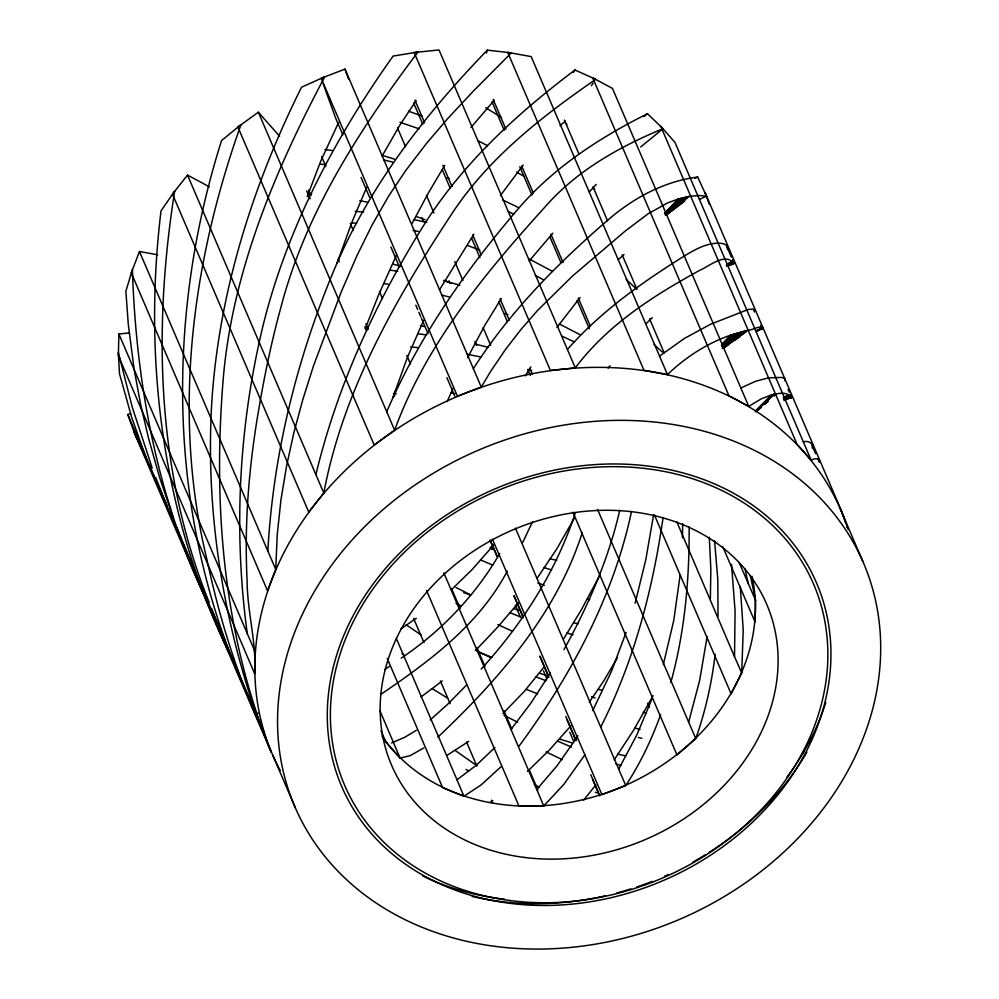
<?xml version="1.0" encoding="UTF-8"?>
<svg xmlns="http://www.w3.org/2000/svg" width="999" height="999" viewBox="0 0 999 999"><rect width="100%" height="100%" fill="white"/><g stroke="black" fill="none" stroke-linecap="round" stroke-linejoin="round"><path stroke-width="1.5" d="M682.667 523.701L682.429 537.849M157.642 254.782L139.46 251.498L131.281 272.877L267.557 590.834L275.736 569.442L277.235 534.59L280.919 500.062L286.563 466.009L293.918 432.53L302.759 399.775L313.386 366.183L341.096 292.282L356.905 255.756L372.103 224.987L388.711 195.991L405.631 170.679L426.361 143.594L447.564 118.769L473.601 90.847L511.326 52.885L487.325 50.137C426.361 113.062 371.341 183.554 336.413 264.485C297.69 355.194 273.251 452.422 267.844 551.023M129.433 332.917L118.893 334.003L118.357 355.656L254.633 673.613C256.681 642.457 247.203 611.962 247.115 580.756C245.904 556.93 246.016 533.041 247.252 509.215C248.813 479.995 252.085 450.874 256.668 421.965C262.899 383.504 270.467 345.204 280.831 307.63C305.444 212.824 359.677 129.408 417.957 52.01L393.107 56.069C335.177 137.55 287.275 227.722 263.137 325.224C238.811 425.799 233.304 531.006 247.265 633.541M750.336 575.624L755.606 600.387L755.082 622.04L722.839 546.815M718.031 616.445L717.794 579.308L714.572 540.921M710.376 598.726L710.851 569.418L709.302 537.275M654.457 515.009L731.118 693.855L741.72 673.039L734.527 656.68L735.077 610.938L731.518 564.323M754.482 312.013L753.308 309.078L748.288 309.453L710.664 324.2L684.34 338.474L659.552 356.131M741.72 673.039L743.219 629.882L740.259 586.425M680.132 575.174L673.751 620.516L663.311 664.647M819.467 462.15C820.379 457.217 813.661 458.529 811.225 460.277L797.027 444.268L660.751 126.311L674.937 142.32L811.225 460.277M715.172 654.308C711.775 682.966 705.431 711.313 695.779 738.536L676.947 754.919L572.914 512.2M663.099 517.47C652.747 589.822 633.791 661.8 600.674 727.222M707.13 636.625L699.637 680.481L688.648 722.115L695.779 738.536M653.546 515.022L645.791 559.765L635.102 603.234M812.299 447.939C813.848 442.769 807.342 440.409 803.321 441.845M631.505 511.463C613.374 597.09 570.504 676.286 518.931 746.278M209.365 186.825L187.512 175.075L172.465 194.093L308.741 512.05L323.788 493.031C342.707 392.52 393.806 302.173 449.325 217.632C485.926 160.077 540.322 117.532 595.779 79.308L574.974 70.005C516.433 114.086 461.288 164.635 422.44 227.397C374.962 303.858 336.95 386.888 315.896 474.6M619.742 510.377C608.453 559.353 588.186 605.806 563.923 649.662M670.841 682.417C684.827 631.868 689.485 579.208 689.135 526.898M486.426 53.122L487.325 50.137M392.907 397.527L407.492 357.192L423.663 320.217M582.242 532.729C556.381 613.736 498.588 679.657 437.937 737.112M337.15 262.987L352.098 221.753L366.808 187.075M626.098 632.442L611.288 671.715L592.707 710.589M307.192 196.628L320.779 161.076L338.599 122.402M575.074 513.686C555.844 571.753 522.277 624.075 481.193 669.08M660.664 714.597C651.698 739.435 640.272 763.473 625.749 785.564L601.935 794.68L492.432 539.185M365.234 328.609L378.746 294.593L396.615 254.82M652.359 698.001L636.7 735.214L618.693 769.093M279.62 136.251L258.341 112.238L237.912 127.035L374.188 444.992L394.617 430.194C425.611 345.279 483.828 274.625 543.718 208.429C575.499 171.428 618.506 147.078 663.036 128.684L647.464 113.736C598.738 138.074 552.172 168.569 516.77 210.514C464.735 271.353 418.494 338.012 386.713 411.763M447.165 401.61L453.071 388.224M532.504 521.778L522.752 542.432M762.736 329.133C762.649 323.651 751.498 330.769 748.039 330.219M467.557 357.679L484.915 325.174L501.298 298.501M599.612 575.686L581.206 610.052L563.573 638.96M727.447 249.513C728.895 241.845 716.445 242.944 711.475 243.831C702.135 245.629 693.743 250.424 685.651 255.195C642.757 281.868 600.936 311.326 567.395 349.475M411.963 223.689L428.259 193.182L444.717 165.347M653.109 695.666L633.466 730.431L614.148 759.952M574.25 518.394L556.855 548.776L537.062 578.371M382.142 155.994L399.887 125.062L416.146 100.649M617.257 658.041L603.421 681.405L589.21 702.322M439.51 289.81L473.888 234.203M481.268 387.075L344.992 69.118L321.178 78.247L457.455 396.203L481.268 387.075L490.646 371.378L505.581 349.35L521.316 329.071L537.562 310.464L572.027 276.473L625.312 230.981L648.264 213.686L667.694 202.872L678.271 199.013L688.686 196.528L698.613 195.467L706.518 196.166L699.475 199.35M507.317 571.066C479.108 624.525 429.782 661.126 380.906 694.293M499.75 553.458C475.462 595.404 441.396 631.118 401.248 658.141M550.449 672.889L531.006 702.921L511.001 729.407M525.324 375.861L530.856 366.883M577.959 735.851L557.142 765.671L536.75 789.497L543.731 805.981L563.773 784.427L584.865 754.869M473.376 368.643C510.177 311.151 558.678 262.225 610.302 217.982C635.139 197.065 665.184 181.144 697.689 177.048L706.518 196.166M573.214 72.552L574.974 70.005M591.383 85.664L593.144 83.129M500.337 195.642L523.176 165.035M556.93 327.447L580.044 297.515M544.218 666.82L524.05 691.658L502.972 713.461M595.866 784.839L583.566 800.224M470.966 127.46L494.28 100.225M802.197 753.758L804.07 751.385M608.179 368.082L610.027 365.784M575.287 367.907L439.011 49.95L414.148 52.51L550.424 370.467L575.287 367.907C607.529 324.912 653.296 295.766 699.737 270.317C709.115 266.383 725.511 251.935 733.84 263.574L729.657 265.359M494.055 544.542L472.377 569.318L451.311 589.822M518.394 602.847L497.352 627.484L475.861 650.112M529.195 260.951L552.872 233.167M571.241 725.474L549.45 749.924L527.522 771.403M589.26 191.92L596.191 184.415M664.472 213.599L678.271 199.013L664.672 213.411M466.695 684.902L447.627 704.32L430.144 719.979M721.603 344.88L731.006 335.052L747.015 330.482M721.465 345.017L731.006 335.052C707.155 343.132 685.626 357.242 667.457 374.563L643.968 370.304L507.692 52.348L531.181 56.606L667.457 374.563M494.88 747.552L476.223 765.309L457.005 779.794L463.898 796.278L481.118 784.939L501.073 766.67M646.116 323.688L652.26 317.632M755.719 410.826L771.827 394.742C777.746 393.431 788.174 391.034 791.495 397.977M755.406 411.113L771.827 394.742L761.176 398.888L748.75 406.393L728.945 395.741L592.669 77.785L612.474 88.436L748.75 406.393M665.908 213.274L681.056 198.227L665.596 213.486M721.877 345.866L733.766 334.141L721.64 346.054M755.494 411.863L774.188 394.155L756.143 411.138M665.821 214.223L683.728 197.552L665.359 214.485M723.014 345.791L736.413 333.329L722.702 346.016M784.602 380.719L785.339 378.758L781.867 377.435L768.543 377.834L755.719 381.231L740.858 387.962M618.306 259.64L624.05 254.483M756.643 411.426L761.3 407.255M764.784 404.145L768.268 401.024L764.797 404.021M756.668 411.213L761.313 407.105M722.851 346.765L738.96 332.592L722.964 346.566M665.471 215.135L686.263 196.99L665.546 214.847M560.089 125.537L565.372 121.179M722.452 347.727L741.408 331.918L722.527 347.527M442.32 680.956L420.966 697.002M643.93 116.633L647.464 113.736M640.709 146.965L663.036 128.684M666.033 215.047L688.686 196.528L666.033 214.785M723.051 347.689L743.731 331.306L723.089 347.54M666.42 214.997L683.591 201.81M391.558 742.969L404.657 737.324L416.321 730.344M490.347 802.422L492.769 800.586M671.241 211.051L684.79 200.811M723.001 348.077L745.953 330.744L722.24 348.514M416.271 618.269L400.986 628.858M723.338 348.089L746.802 331.119L723.301 347.989M468.756 741.345L447.24 755.194M723.551 348.127L728.583 344.618M734.839 340.222L739.884 336.725M389.323 666.42L384.79 669.517M423.776 747.951L410.077 755.681L400.062 758.116L385.876 742.107L381.006 730.756M727.397 264.198L732.754 261.288L727.359 264.036M756.168 331.044L762.961 327.372L756.193 330.969M783.291 397.702L788.686 394.792M756.33 331.493L763.124 328.047L756.293 331.456M783.99 398.027L789.472 395.254L783.99 397.877M726.448 265.309L733.278 261.988L726.398 265.222M694.879 178.322L697.689 177.048M258.167 713.261L256.181 714.073C221.616 613.673 205.307 506.53 211.9 400.412C219.268 291.196 252.847 184.827 301.536 87.225L324.787 76.748C274.001 172.477 230.794 275.337 222.777 384.578C213.187 508.628 223.788 636.263 271.253 752.297L134.977 434.34L127.797 414.535L130.682 413.436M726.71 266.421L733.84 263.574M784.09 400.187L791.345 397.415L784.252 400.075M543.731 805.981L519.055 806.268L426.573 590.509M351.636 222.927L356.631 223.202M308.903 193.594L311.688 193.781M410.614 346.965L417.957 347.577M355.194 211.301L363.698 212.075M320.866 164.211L325.936 164.71M450.699 393.131L455.044 393.668M324.887 149.563L332.492 150.562M390.834 270.254L397.777 271.228M417.657 333.716L426.623 334.965M384.078 283.616L388.236 284.216M467.295 354.295L480.956 357.005M573.988 622.877L578.496 623.726M549.587 558.878L556.718 560.227M625.686 755.818L617.532 754.17M413.549 219.543L426.848 222.39M413.049 230.369L418.256 231.443M359.79 200.562L367.632 202.285M420.504 325.736L424.275 326.548M383.816 160.002L392.644 162.05M474.612 343.981L488.149 347.265M598.251 689.372L602.21 690.284M441.533 295.042L449.001 296.94M595.304 792.269L597.864 792.944M443.556 280.657L459.827 285.165M643.181 712.237L646.465 713.124M587.35 599.038L589.81 599.7M514.01 608.816L519.33 610.264M393.594 264.273L400.724 266.258M573.014 634.765L566.97 633.016M572.527 743.006L560.227 739.285M382.667 155.469L394.53 159.166M547.539 675.711L539.485 673.276M634.815 727.909L640.022 729.482M551.56 569.967L543.918 567.494M527.959 369.455L531.618 370.641M591.52 696.728L595.117 697.901M400 122.29L419.031 128.809M615.933 763.91L620.866 765.559M504.47 313.461L508.004 314.673M446.553 177.622L448.976 178.459M470.254 594.954L463.686 592.569M408.491 111.151L421.965 116.071M544.343 585.314L537.837 582.954M467.607 245.529L479.782 250.05M416.608 216.621L425.112 219.768M443.706 280.294L451.411 283.167M492.32 657.467L477.934 652.06M545.953 680.706L535.851 676.822M522.952 617.931L509.702 612.599M537.724 693.88L526.373 689.41M490.047 547.777L494.093 549.388M463.898 796.278L442.632 787.674L387.262 658.503M571.49 747.09L558.254 741.395M492.707 565.097L480.519 559.902M512.599 631.243L497.852 624.612M508.391 211.613L513.711 214.111M562.3 759.652L546.128 751.922M562.262 336.263L574.537 342.045M502.734 199.987L518.843 207.717M489.985 657.217L475.474 650.174M559.328 323.988L579.907 334.59M470.841 594.979L455.969 587.499M529.32 259.066L552.447 271.353M517.707 722.289L503.921 715.247M539.497 787.212L534.29 784.552M478.159 140.847L487.537 145.667M535.277 275.424L543.069 279.57M516.633 172.203L523.663 176.099M456.019 603.259L461.438 606.206M485.789 107.767L501.373 117.47M447.527 698.101L432.367 688.686M421.203 635.039L406.206 624.8M476.685 765.584L455.057 750.374M401.973 653.583L403.983 655.007M626.161 279.52L636.813 289.211M654.008 344.518L662.312 352.085M592.682 187.675L594.717 189.548M565.184 122.602L566.97 124.388M230.744 656.156L232.53 659.69M230.157 654.969C163.012 518.444 142.632 361.076 161.039 210.851L174.663 191.134C152.997 328.097 156.518 472.515 209.166 602.422M208.541 604.27C157.58 500.524 136.089 384.453 132.405 269.58L125.874 291.209L128.297 324.463L134.178 369.605L140.522 403.783L148.464 437.999L159.678 477.647L172.839 516.608M167.058 506.718L147.228 461.014L131.706 417.432L119.505 373.776L118.307 352.36L132.28 407.242L152.198 468.032M147.303 460.901L133.754 431.356L145.554 456.855M265.422 736.7C239.31 681.493 220.604 622.976 207.804 563.311M739.185 562.574L755.606 600.387M249.563 699.25C167.82 525.549 163.898 322.078 221.566 140.559L240.959 124.688C191.234 264.098 171.728 416.92 207.53 562.025M224.7 640.172L211.551 608.541M396.353 638.486L457.005 779.794M379.945 710.726L400.062 758.116M840.072 508.341L862.786 561.326M726.797 246.416L731.38 257.118M732.529 259.79L733.678 262.462M760.614 325.312L762.337 329.32M788.124 389.498L789.272 392.17M790.409 394.842L791.558 397.515M812.187 445.654L815.634 453.683M817.919 459.028L819.068 461.7M846.777 526.336L847.264 527.484M564.398 120.08L579.008 154.158M592.994 186.801L607.592 220.866M622.202 254.932L636.8 288.998M649.575 318.806L664.173 352.872M676.897 522.04L734.527 656.68M493.131 99.376L505.919 129.183M521.728 166.096L533.291 193.057M550.936 234.228L563.099 262.612M578.309 298.102L590.471 326.486M492.02 101.848L504.183 130.22M519.817 166.683L531.98 195.055M549.925 236.925L560.926 262.6M577.135 300.424L589.298 328.783M597.552 509.415L688.648 722.115M414.91 100.075L424.637 122.79M442.894 165.372L452.023 186.663M472.702 234.927L481.218 254.795M500.074 298.801L509.203 320.092M529.895 368.356L532.317 374.026M413.648 102.959L422.764 124.251M442.232 169.668L450.149 188.124M471.441 237.812L479.957 257.68M498.813 301.686L507.33 321.553M528.021 369.817L530.457 375.499M647.777 703.109L649.5 707.105M397.452 127.822L405.557 146.741M426.398 195.367L433.928 212.924M454.77 261.563L462.874 280.469M483.141 327.747L490.671 345.317M421.778 217.457L423.501 221.503M448.901 280.794L450.062 283.479M474.887 341.421L476.61 345.467M515.434 528.171L625.749 785.564M342.844 134.877L335.539 117.845L323.314 84.116M361.089 177.46L369.605 197.34M390.909 247.015L399.425 266.883M415.846 305.219L417.669 309.478M418.893 312.312L420.716 316.571M421.316 317.994L428.009 333.604M446.878 377.61L454.782 396.054M490.359 540.459L497.052 556.081M514.085 595.816L522.602 615.696M540.247 656.855L548.151 675.312M565.796 716.47L576.136 740.609M590.746 774.675L599.263 794.542M490.047 540.122L496.903 556.106M514.035 596.078L523.176 617.407M539.735 656.043L548.876 677.359M567.145 719.992L575.711 739.984M592.844 779.957L599.7 795.941M515.334 605.207L520.491 617.245M543.419 670.729L546.853 678.758M569.78 732.242L573.788 741.608M321.641 156.668L325.899 166.608M350.237 223.389L353.284 230.482M379.445 291.521L382.48 298.614M406.818 355.394L410.464 363.911M308.604 190.16L310.926 195.567M338.137 259.053L339.298 261.75M365.921 323.901L368.244 329.295M394.867 391.433L396.029 394.143M306.693 190.884L310.127 198.876M364.947 326.785L366.658 330.781M393.494 393.406L394.642 396.079M258.341 112.238L394.617 430.194M451.523 588.486L460.039 608.354M477.072 648.101L484.99 666.558M503.846 710.564L511.75 729.008M529.395 770.179L537.912 790.047M443.818 572.814L536.75 789.497M413.636 618.506L423.976 642.632M440.397 680.956L450.137 703.671M466.558 741.995L476.898 766.121M491.508 800.187L492.719 803.034M187.512 175.075L323.788 493.031M139.46 251.498L275.736 569.442M118.893 334.003L255.17 651.96M127.797 414.535L264.073 732.492M192.095 564.959L176.935 527.597M272.739 755.107L295.454 808.091M162.787 495.454L167.308 506.356M162.238 494.093L155.794 477.647M848.238 529.532L841.57 511.138L705.294 193.182L709.39 204.495M344.992 69.118L348.713 79.383M491.021 546.678L492.082 549.6M744.979 568.881L748.413 584.115M752.035 576.311A204.096 168.406 -23.2 0 1 623.301 786.275A204.096 168.406 -23.2 0 1 381.943 735.988M825.823 702.309A269.518 222.377 -23.2 0 1 786.775 777.409M504.495 899.175A269.518 222.377 -23.2 0 1 422.964 876.111M280.232 770.466A309.34 255.245 -23.2 0 1 453.109 398.314A309.34 255.245 -23.2 0 1 845.753 522.702M806.905 752.085A272.702 225.012 -23.2 0 1 709.265 852.309M705.494 854.694A272.702 225.012 -23.2 0 1 692.632 862.262M668.618 874.425A272.702 225.012 -23.2 0 1 664.51 876.26M652.06 881.43A272.702 225.012 -23.2 0 1 636.588 887.05M630.906 888.898A272.702 225.012 -23.2 0 1 616.57 893.056M605.007 895.891A272.702 225.012 -23.2 0 1 472.24 896.465M641.845 738.348A710.326 171.94 32.2 0 1 638.286 737.462M468.618 770.978A710.326 384.727 59.1 0 1 466.071 769.417M776.41 393.731L774.088 395.816L776.41 393.731M763.111 327.66L756.33 331.206L763.111 327.66M790.671 396.303L783.603 399.35L790.671 396.303M791.071 396.853L785.339 399.175L791.071 396.853M524.113 857.404A204.096 168.406 -23.2 0 0 772.239 619.58A204.096 168.406 -23.2 0 0 441.021 577.147A204.096 168.406 -23.2 0 0 524.113 857.404M510.364 900.586A255.12 210.502 -23.2 0 0 820.516 603.296A255.12 210.502 -23.2 0 0 406.493 550.249A255.12 210.502 -23.2 0 0 510.364 900.586M509.502 903.283A258.316 213.137 -23.2 0 0 823.526 602.285A258.316 213.137 -23.2 0 0 404.333 548.576A258.316 213.137 -23.2 0 0 509.502 903.283M495.754 946.453A309.34 255.245 -23.2 0 0 871.802 586.001A309.34 255.245 -23.2 0 0 369.805 521.678A309.34 255.245 -23.2 0 0 495.754 946.453"/></g></svg>
